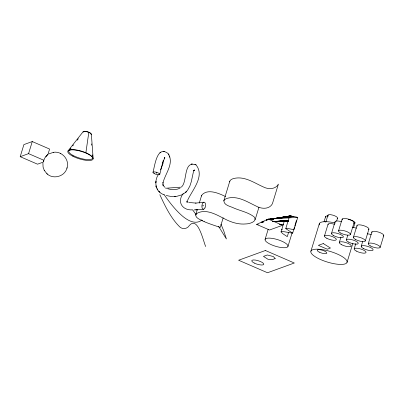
<?xml version="1.0" encoding="UTF-8"?>
<svg xmlns="http://www.w3.org/2000/svg" width="404" height="404" viewBox="0 0 404 404"><rect width="100%" height="100%" fill="white"/><g stroke="black" fill="none" stroke-linecap="round" stroke-linejoin="round"><path stroke-width="0.61" d="M192.536 209.853C182.558 210.661 176.664 201.985 183.199 193.632M158.247 174.705C153.762 181.598 155.489 192.102 164.014 194.723M47.243 174.023C53.636 179.79 65.201 176.265 67.079 167.751C69.68 159.57 61.751 150.808 53.419 152.318M223.17 217.862L220.251 227.401C213.928 225.316 207.56 223.281 201.53 220.427C199.298 219.195 194.077 217.105 196.238 213.822C205.313 208.01 216.17 214.559 224.523 218.801C231.012 222.245 238.299 224.629 245.728 223.942C249.248 223.973 257.969 221.594 254.05 216.802C248.293 212.393 240.905 210.979 234.31 208.237C230.871 206.328 224.033 205.651 223.806 200.818L229.82 181.138L230.78 179.886A33.774 9.817 17 0 1 233.78 178.492C244.577 175.826 254.121 182.871 263.484 187.002C268.261 189.516 275.624 189.466 278.406 184.103L272.392 203.783C269.286 209.661 261.196 209.009 256.197 206.121C247.339 201.944 238.037 195.622 227.765 198.172A33.774 9.817 17 0 0 224.765 199.561L223.806 200.818M42.895 163.07L43.087 167.16L44.283 170.397M155.848 182.805L156.02 181.482L155.919 182.234M160.499 169.857L162.711 164.453L163.267 160.181M85.88 152.737L88.809 132.411M229.709 181.835L229.82 181.138M163.024 163.256L163.105 162.852M152.985 172.306C154.782 166.16 156.863 145.213 167.852 153.328C174.866 163.024 165.044 173.629 162.918 183.123L162.994 182.563L163.044 185.219L162.908 184.648L163.398 185.855L163.105 185.386L165.054 187.416M156.383 173.336L156.641 172.17M159.777 174.366L162.676 162.605L164.812 157.818L164.317 158.206L164.837 157.848M66.933 168.241L67.079 167.751M43.506 162.009L37.532 164.186L20.2 156.686L23.897 144.597L32.264 141.552L49.591 149.051L47.914 154.54A12.221 10.908 70 0 0 43.864 160.262A12.352 3.591 17 0 0 43.364 161.661M20.2 156.686L28.568 153.641L32.264 141.552M195.632 215.019L197.273 209.656M199.278 203.096L201.647 195.344C207.212 188.229 218.902 193.269 225.508 196.566M255.131 219.741L258.959 207.217M265.095 239.395L268.18 229.3M288.542 232.512L287.279 236.643L282.957 233.82L281.078 232.048L284.431 220.604M281.007 231.805L281.285 231.487L282.775 231.492L292.642 233.159L285.785 228.649L289.178 217.281M287.946 246.46A11.963 3.479 17 0 0 271.801 238.315A11.963 3.479 17 0 0 269.816 244.006A11.963 3.479 17 0 0 287.946 246.46L292.122 232.805M292.642 233.159L294.445 227.26M294.804 226.083L296.374 220.635M268.7 219.559L289.845 215.968L295.92 216.948A38.946 11.322 17 0 1 297.738 217.377L293.955 229.76A38.946 11.322 17 0 0 292.137 229.331L287.688 228.457L285.754 228.487M310.903 251.217L319.311 223.705M324.008 221.892L325.639 216.549M325.77 222.286L327.947 215.165M324.447 236.017L328.053 224.23M331.497 233.451L335.103 221.665M336.628 221.094L337.537 218.13M338.552 230.886L342.153 219.099M339.31 242.445L340.931 237.143M346.359 239.88L347.804 235.168M350.46 234.492L354.061 222.705M353.525 227.624L354.975 222.877M353.409 237.315L357.015 225.528M347.021 262.393A18.907 5.494 17 0 0 321.503 249.515A18.907 5.494 17 0 0 318.367 258.51A18.907 5.494 17 0 0 347.021 262.393L352.874 243.253M354.167 248.879L355.793 243.572M361.221 246.314L362.661 241.597M365.317 240.925L368.923 229.134M368.271 243.748L371.877 231.957M380.179 247.354L383.78 235.567M187.663 200.182C192.334 189.936 205.217 176.083 195.975 164.847C182.956 160.136 187.729 182.497 181.244 187.138M69.013 150.581L70.958 148.111M77.169 140.208L78.336 138.729M68.054 150.879L83.229 131.588M68.902 150.727L69.665 149.758M72.715 145.879L73.478 144.91M193.991 170.407L194.253 170.17L193.728 170.584L194.405 169.917L193.743 170.705L194.137 170.236L193.38 172.018L191.299 181.684L189.88 186.017L187.582 190.193L185.577 192.405L181.926 194.804L176.851 196.304L171.266 196.496L166.256 195.541M180.108 188.022L177.856 189.037L174.685 189.638L170.831 189.481L167.837 188.769M200.884 220.811C194.612 224.619 187.289 220.16 182.406 216.044C175.22 209.843 169.433 202.232 164.019 194.491M48.95 153.863L53.586 152.288M164.549 158.045L164.787 157.924L164.165 158.186L164.625 158.055M268.216 219.054L282.573 225.265L269.554 230.002L256.631 224.412L268.216 219.054L297.738 217.377M192.264 163.928L191.243 164.211L191.86 164.039M289.845 215.968L289.567 216.266M203.833 202.217L195.688 203.106L196.041 203.096L188.87 202.475M267.458 219.771L266.216 219.978L267.443 219.776M268.67 219.569L290.138 215.953L266.357 219.912L290.516 215.968L266.499 219.847L290.966 216.009L266.645 219.781L291.476 216.074L266.786 219.715L292.036 216.16L266.928 219.65L292.637 216.266L267.074 219.584L293.93 216.514L267.357 219.453M202.439 205.924L203.732 205.712M203.631 209.206L194.127 209.908M174.417 196.546L175.816 196.435M165.645 188.249L180.563 187.188M261.125 222.336L262.368 222.261M273.569 221.614L287.875 220.791M273.038 221.448L286.658 220.796M273.094 221.513L288.032 220.887L273.22 221.453M197.687 209.838L195.738 209.908M273.245 221.503L288.133 220.988M273.584 221.437L288.042 220.973M272.942 221.493L288.012 221.054L273.074 221.432M273.149 221.442L288.244 221.054M262.555 221.67L263.817 221.639M272.589 221.427L288.426 221.054L272.72 221.402M263.893 221.599L262.651 221.629L263.913 221.599M273.205 221.392L288.103 221.054M256.631 224.412L258.247 224.407M279.23 224.311L283.532 224.291M163.857 151.409L164.186 151.404L163.155 151.409M186.739 201.849L186.436 201.763L187.158 202.192M28.568 153.641L43.864 160.262M60.741 153.53L60.327 153.328M201.47 219.943L202.495 220.594M44.198 170.241L46.995 173.811M46.859 173.69L47.374 174.134M159.252 191.688L158.883 191.355L159.949 192.309M196.097 214.65L192.789 210.085M169.079 155.075L168.357 153.904M218.589 226.336L226.402 238.986L223.675 230.664L220.983 224.21M156.944 188.734L157.712 189.976M187.128 200.591L188.017 202.222M159.848 194.728C164.943 205.727 170.256 217.029 178.725 225.876C181.724 229.927 187.143 229.29 189.592 225.25C198.096 215.948 203.475 241.991 205.686 246.526M169.629 156.424L169.857 157.161M91.36 134.078L93.152 158.555M91.516 143.92L91.607 145.167M92.314 154.858L92.405 156.065M201.647 195.344L201.667 196.001M187.244 201.864L187.249 202.157M204.222 221.22A6.757 3.954 47.7 0 1 204.096 221.195M282.275 229.467A11.963 3.479 17 0 1 281.457 229.24M43.693 161.443A7.434 2.56 -66.6 0 1 43.789 161.161M45.844 156.949A7.434 2.56 -66.6 0 1 47.914 154.54M328.184 224.836A6.222 1.808 17 0 1 334.482 224.286M84.416 131.527A3.681 1.071 17 0 1 88.33 132.214A3.681 1.071 17 0 1 90.784 133.936M83.275 132.204A4.282 1.247 17 0 1 87.517 131.754A4.282 1.247 17 0 1 91.062 134.522M319.342 224.937A18.907 5.494 17 0 1 335.305 223.033M328.3 216.004A5.02 1.459 17 0 1 332.704 215.115A5.02 1.459 17 0 1 337.204 218.458M348.309 219.473A5.02 1.459 17 0 1 353.687 221.321A5.02 1.459 17 0 1 354.505 223.266M325.871 217.256A5.02 1.459 17 0 1 327.947 216.044M335.128 222.048A6.222 1.808 17 0 1 341.531 221.72M342.456 219.938A6.222 1.808 17 0 1 348.223 219.049A6.222 1.808 17 0 1 353.682 223.124M352.369 227.396A6.222 1.808 17 0 1 356.394 228.154M357.146 226.134A6.222 1.808 17 0 1 363.393 225.568A6.222 1.808 17 0 1 368.544 229.558M367.226 233.825A6.222 1.808 17 0 1 371.256 234.583M372.008 232.568A6.222 1.808 17 0 1 378.518 232.083A6.222 1.808 17 0 1 383.189 236.082M186.537 191.461L185.577 192.405L186.537 191.461M160.484 152.449L159.984 152.813L160.832 152.197L160.484 152.449M275.18 258.54L272.402 259.631L267.933 259.257L263.469 256.378L267.327 254.974L273.321 256.545L275.18 258.54M265.403 250.495L238.618 260.242L267.524 272.75L294.309 263.004L265.403 250.495M323.261 243.561L318.372 245.339L327.27 249.192L330.462 248.031L323.261 243.561M263.125 221.922L261.888 221.983L263.135 221.927M263.317 221.841L262.08 221.892L263.322 221.852M263.529 221.766L262.272 221.806L263.524 221.766M263.711 221.685L262.464 221.715L263.721 221.685M195.642 164.65L195.011 164.282L195.975 164.847L195.642 164.65M156.156 186.618L155.974 185.87L156.292 187.188L156.156 186.618M326.917 238.38A6.222 1.808 17 0 0 336.345 239.658A6.222 1.808 17 0 0 327.947 235.421A6.222 1.808 17 0 0 326.917 238.38M254.252 263.049A6.297 1.828 17 0 0 263.792 264.342A6.297 1.828 17 0 0 255.293 260.055A6.297 1.828 17 0 0 254.252 263.049M154.394 173.654A3.545 1.03 17 0 0 159.767 174.382A3.545 1.03 17 0 0 154.979 171.968A3.545 1.03 17 0 0 154.394 173.654M204.919 207.954A3.545 1.803 -82.6 0 0 204.363 202.232A3.545 1.803 -82.6 0 0 201.914 206.944A3.545 1.803 -82.6 0 0 204.919 207.954M72.932 155.383A12.408 3.606 17 0 0 92.349 158.57A12.408 3.606 17 0 0 76.593 149.995A12.408 3.606 17 0 0 72.932 155.383M73.053 156.358A13.221 3.843 17 0 0 93.097 159.075A13.221 3.843 17 0 0 75.25 150.066A13.221 3.843 17 0 0 73.053 156.358M319.221 252.111A5.02 1.459 17 0 0 326.831 253.146A5.02 1.459 17 0 0 320.054 249.728A5.02 1.459 17 0 0 319.221 252.111M333.598 235.623A6.222 1.808 17 0 0 343.329 237.219A6.222 1.808 17 0 0 335.431 232.921A6.222 1.808 17 0 0 333.598 235.623M340.648 233.058A6.222 1.808 17 0 0 350.384 234.653A6.222 1.808 17 0 0 342.481 230.356A6.222 1.808 17 0 0 340.648 233.058M341.405 244.617A6.222 1.808 17 0 0 351.142 246.218A6.222 1.808 17 0 0 343.238 241.915A6.222 1.808 17 0 0 341.405 244.617M348.46 242.052A6.222 1.808 17 0 0 358.191 243.652A6.222 1.808 17 0 0 350.293 239.35A6.222 1.808 17 0 0 348.46 242.052M355.51 239.486A6.222 1.808 17 0 0 365.241 241.087A6.222 1.808 17 0 0 357.343 236.784A6.222 1.808 17 0 0 355.51 239.486M356.267 251.051A6.222 1.808 17 0 0 365.999 252.646A6.222 1.808 17 0 0 358.101 248.349A6.222 1.808 17 0 0 356.267 251.051M363.317 248.485A6.222 1.808 17 0 0 373.054 250.081A6.222 1.808 17 0 0 365.15 245.784A6.222 1.808 17 0 0 363.317 248.485M370.367 245.92A6.222 1.808 17 0 0 380.103 247.516A6.222 1.808 17 0 0 372.2 243.218A6.222 1.808 17 0 0 370.367 245.92"/></g></svg>
